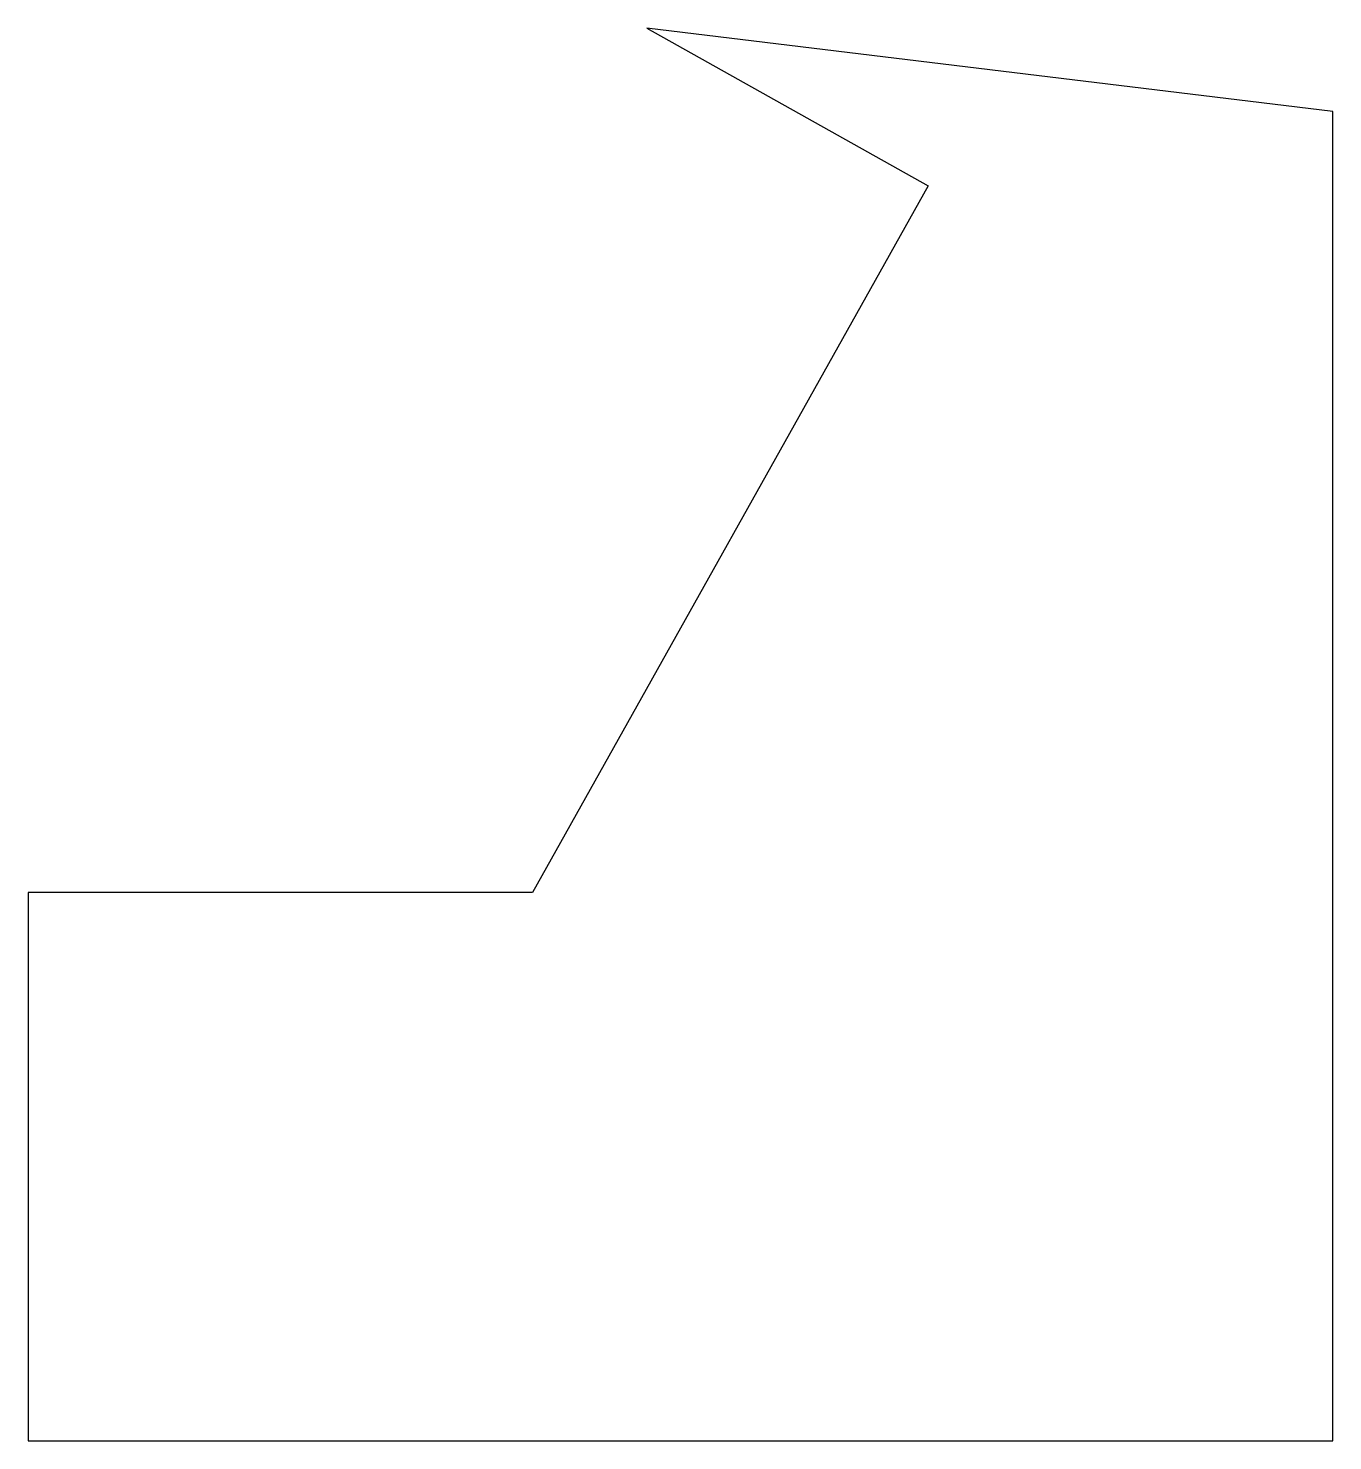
# Model space of a CAD drawing. Header units: millimetres. Extents: x -150.2 to -71.1, y 67.4 to 153.
import ezdxf

# ---------------------------------------------------------------- set-up
doc = ezdxf.new("R2010")
doc.units = ezdxf.units.MM
doc.layers.get('0').update_dxf_attribs({"linetype": 'CONTINUOUS'})

msp = doc.modelspace()

# ---------------------------------------------------------------- linework, layer by layer
msp.add_lwpolyline([(-71.137, 147.944), (-112.707, 152.985), (-95.649, 143.435), (-119.633, 100.599), (-150.181, 100.599), (-150.181, 67.38), (-71.137, 67.38)], close=True)

doc.saveas('drawing.dxf')
